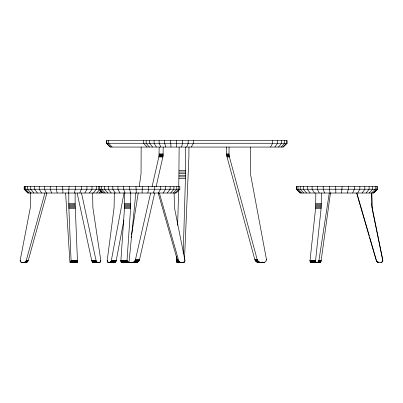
<?xml version="1.0" encoding="UTF-8"?>
<svg xmlns="http://www.w3.org/2000/svg" width="403" height="403" viewBox="0 0 403 403"><rect width="100%" height="100%" fill="white"/><g stroke="black" fill="none" stroke-linecap="round" stroke-linejoin="round"><path stroke-width="0.6" d="M24.336 186.518L24.336 189.229L28.109 193.022M25.515 186.518L25.515 189.229L29.177 193.022M30.633 193.022L30.321 207.676L20.18 260.363L20.523 261.804L21.797 262.439M114.306 193.022L114.089 207.676L107.183 260.665M121.484 262.439L121.031 261.804L120.91 260.363L124.507 207.676L124.618 193.022M127.605 262.439L127.152 261.804L127.031 260.363L130.627 207.676L130.738 193.022M310.945 262.439L310.239 261.804L310.048 260.363L315.66 207.676L315.836 193.022M310.033 260.665L315.559 260.665L321.186 207.676L321.362 193.022M178.771 186.599L179.134 147.06M183.204 253.563L185.486 176.867L185.566 147.06M184.282 261.628L184 262.408L176.922 262.398L176.695 256.066M152.032 186.866L158.963 156.359L159.18 147.06M156.077 186.866L163.008 156.359L163.225 147.06M177.612 225.403L178.675 189.732M184.498 259.512L188.896 156.948L188.962 147.06M99.526 262.439L100.518 261.804L100.785 260.363L92.886 207.676L92.64 193.022M176.328 147.06L176.544 140.561M226.637 147.06L226.652 154.535L227.04 156.948L254.792 259.512L255.784 261.285L257.457 262.308L264.383 262.398L265.889 261.446L266.408 259.194L250.716 175.26L250.444 147.06M183.259 262.439L184.579 261.804L184.932 260.363L174.449 207.676L174.121 193.022M380.916 262.439L382.457 261.804L382.815 260.363L372.171 207.676L371.838 193.022M142.068 193.022L142.35 186.518M70.721 262.439L71.084 260.973L77.441 260.973L77.079 262.439M135.811 193.022L129.177 260.565C129.509 261.189 127.958 263.083 128.769 262.101M68.676 193.022L69.079 186.518M341.613 193.022L342.092 186.518M329.276 193.022L318.924 260.565C319.317 261.497 316.889 263.099 318.279 262.101L320.581 262.101C319.357 263.104 321.544 261.411 321.156 260.565L330.445 193.022M131.166 237.458L131.363 236.218M131.559 234.974L138.254 192.75M139.242 186.539L141.05 173.643L141.151 147.06M100.74 261.27L100.785 260.363M123.892 220.038L116.099 261.179L115.485 262.101L110.528 262.101L109.697 262.439L110.709 261.92L111.314 260.565L124.013 193.022M154.687 192.972L139.534 259.512C139.02 263.008 135.055 262.484 132.436 262.439L134.345 261.628L135.489 259.512L150.641 192.972M147.78 193.022L148.652 189.229L148.652 186.518M181.597 147.06L182.488 143.267L182.488 140.561M184.871 261.27L184.942 260.973M74.359 193.022L75.346 189.229L75.346 186.518M46.924 193.022L28.225 260.565L27.066 262.101L23.853 262.439L25.339 261.92L26.23 260.565L44.929 193.022M347.275 193.022L348.333 189.229L348.333 186.518M153.286 193.022L154.727 189.229L154.727 186.518M186.639 147.06L188.176 143.267L188.176 140.561M79.804 193.022L81.351 189.229L81.351 186.518M352.685 193.022L354.297 189.229L354.297 186.518M177.642 262.308L177.718 262.141M381.424 262.413L382.83 260.973M158.45 193.022L160.419 189.229L160.419 186.518M84.877 193.022L86.947 189.229L86.947 186.518M357.703 193.022L359.839 189.229L359.839 186.518M191.289 147.06L193.425 143.267L193.425 140.561M270.494 147.06L272.63 143.267L272.63 140.561M163.139 193.022L165.593 189.229L165.593 186.518M89.456 193.022L92 189.229L92 186.518M362.216 193.022L364.816 189.229L364.816 186.518M122.547 262.247L122.215 262.439L128.663 262.247M274.886 147.06L277.586 143.267L277.586 140.561M167.245 193.022L170.121 189.229L170.121 186.518M93.425 193.022L96.377 189.229L96.377 186.518M366.105 193.022L369.103 189.229L369.103 186.518M278.483 147.06L281.647 143.267L281.647 140.561M170.66 193.022L173.889 189.229L173.889 186.518M96.69 193.022L99.571 189.702M369.279 193.022L372.604 189.229L372.604 186.518M173.31 193.022L176.806 189.229L176.806 186.518M281.153 147.06L284.664 143.267L284.664 140.561M99.168 193.022L101.138 190.916M175.119 193.022L178.801 189.229L178.801 186.518M100.8 193.022L101.621 192.181M282.8 147.06L286.523 143.267L286.523 140.561M373.183 193.022L376.911 189.229L376.911 186.518M374.382 192.181L377.309 189.229M101.541 193.022L27.943 193.022L24.155 189.229L24.155 186.518L179.849 186.518L179.849 189.229L176.046 193.022L102.584 193.022L98.8 189.229L98.8 186.518M287.148 143.267L283.354 147.06L110.226 147.06L106.437 143.267L106.437 140.561L287.148 140.561L287.148 143.267L106.437 143.267M377.611 189.229L373.818 193.022L300.164 193.022L296.376 189.229L296.376 186.518L377.611 186.518L377.611 189.229L296.376 189.229M312.597 262.247L312.078 262.439L320.44 262.247M115.293 262.247L110.331 262.247M261.557 262.439L262.832 262.066M26.779 262.247L27.066 262.101L25.847 262.439L26.779 262.247L24.785 262.247M184 262.408L176.857 262.272M136.889 262.408L137.292 262.308L129.796 262.439L128.416 261.789M95.163 262.439L100.176 262.202M182.101 262.439L184.121 262.202M159.18 153.926L163.225 153.926M226.637 153.926L229.025 153.926L229.423 156.948L257.174 259.512L258.535 261.628L260.806 262.439L257.457 262.308L258.419 262.439L257.935 262.408M159.165 154.535L163.21 154.535M226.652 154.535L229.04 154.535M159.125 155.15L163.17 155.15M226.703 155.15L229.085 155.15M159.059 155.754L163.104 155.754M226.783 155.754L229.166 155.754M158.963 156.359L163.008 156.359M226.894 156.359L229.282 156.359M158.842 156.948L162.888 156.948M227.04 156.948L229.423 156.948M179.134 170.398L185.566 170.398M179.128 172.021L185.561 172.021M179.113 173.643L185.546 173.643M179.088 175.26L185.521 175.26M179.058 176.867L185.486 176.867M179.013 178.469L185.445 178.469M24.155 189.229L179.849 189.229M68.772 203.535L75.129 203.535L77.441 260.665L71.084 260.665L68.842 207.676L68.772 193.022M124.618 203.535L130.738 203.535M315.836 203.535L321.362 203.535M375.228 186.518L375.228 189.229L371.662 193.022L371.838 203.535M68.777 204.573L75.134 204.573M124.613 204.573L130.733 204.573M315.826 204.573L321.352 204.573M371.637 203.535L371.858 204.573M68.792 205.611L75.144 205.611M124.592 205.611L130.713 205.611M315.791 205.611L321.317 205.611M371.657 204.573L371.924 205.611M68.812 206.643L75.17 206.643M124.557 206.643L130.678 206.643M315.735 206.643L321.262 206.643M371.717 205.611L372.024 206.643M68.842 207.676L75.2 207.676M124.507 207.676L130.627 207.676M315.66 207.676L321.186 207.676M371.823 206.643L372.171 207.676M68.883 208.699L75.24 208.699M124.446 208.699L130.567 208.699M315.564 208.699L321.09 208.699M371.964 207.676L372.357 208.699M177.773 259.194L176.605 259.194L176.6 260.147L177.768 260.147M135.489 259.512L139.534 259.512M254.792 259.512L257.174 259.512M176.595 259.668L177.763 259.668M135.353 260.006L139.398 260.006M254.958 260.006L257.341 260.006M135.161 260.469L139.206 260.469M255.18 260.469L257.562 260.469M26.23 260.565L28.225 260.565M91.713 260.565L96.075 260.565L96.765 261.92L97.924 262.439L96.977 262.101L92.614 262.101L91.798 260.882L77.139 193.022M111.314 260.565L116.276 260.565M176.615 260.615L178.68 260.565L179.602 261.92L181.133 262.439L176.791 262.066M318.294 260.565L321.156 260.565M376.261 260.565L376.921 261.451L376.261 260.565L356.625 193.022M120.9 260.665L127.021 260.665M382.85 260.665L372.15 208.699M26.119 260.882L28.114 260.882M91.798 260.882L96.156 260.882M111.238 260.882L116.2 260.882M158.188 193.022L177.522 260.565L177.632 260.882L178.791 260.882M318.813 260.882L321.105 260.882M134.929 260.897L138.975 260.897M255.457 260.897L257.839 260.897M120.905 260.973L127.026 260.973M176.645 261.048L177.814 261.048M310.043 260.973L315.569 260.973L315.876 262.026L316.471 262.439M25.973 261.179L27.968 261.179M91.909 261.179L96.272 261.179M111.137 261.179L116.099 261.179M177.632 260.882L177.783 261.179L178.942 261.179M318.738 261.179L321.03 261.179M134.657 261.285L138.703 261.285M255.784 261.285L258.167 261.285M25.792 261.451L27.787 261.451M92.05 261.451L96.413 261.451M111.016 261.451L115.978 261.451M176.685 261.446L179.128 261.451M318.078 261.451L320.939 261.451M71.039 261.552L77.396 261.552M120.976 261.552L127.096 261.552M310.144 261.552L315.675 261.552M134.345 261.628L138.39 261.628M256.152 261.628L258.535 261.628M25.58 261.703L27.575 261.703M92.216 261.703L96.579 261.703M110.87 261.703L115.832 261.703M177.783 261.179L178.191 261.703L179.35 261.703M317.972 261.703L320.833 261.703M71.004 261.804L77.361 261.804M121.031 261.804L127.152 261.804M176.736 261.789L179.073 261.789M310.239 261.804L315.766 261.804M25.339 261.92L27.333 261.92M92.408 261.92L96.765 261.92M110.709 261.92L115.666 261.92M134.003 261.915L138.048 261.915M178.191 261.703L179.602 261.92M256.56 261.915L258.943 261.915M318.42 261.92L320.712 261.92M377.198 261.92L378.961 262.439L377.48 262.101L376.719 261.451M70.958 262.026L77.316 262.026M121.107 262.026L127.227 262.026M310.35 262.026L315.876 262.026M133.635 262.141L137.68 262.141M256.998 262.141L259.381 262.141M20.966 262.202L23.797 262.439M70.908 262.202L77.265 262.202M107.198 260.973L107.737 262.202L113.263 262.439M121.187 262.202L127.308 262.202M310.481 262.202L318.959 262.439M65.618 193.022L69.84 261.451L70.062 262.247L76.625 262.439L76.419 262.247M92.836 262.247L93.567 262.439L92.614 262.101L97.199 262.247M129.061 262.272L133.841 262.439M262.429 262.272L264.816 262.272M381.117 262.439L377.48 262.101L377.984 262.247M21.228 262.333L23.223 262.333M24.482 262.353L26.477 262.353M70.062 262.247L77.205 262.333M93.073 262.353L99.969 262.333M107.737 262.202L115.087 262.353M121.283 262.333L128.557 262.353M129.423 262.398L133.469 262.398M176.922 262.398L183.849 262.333M262 262.398L264.383 262.398M310.627 262.333L320.289 262.353M377.777 262.247L378.301 262.353M21.51 262.413L26.165 262.418M70.132 262.353L77.144 262.413M93.315 262.418L99.753 262.413M107.913 262.333L114.875 262.418M121.384 262.413L128.446 262.418M310.784 262.413L320.133 262.418M378.095 262.353L378.629 262.418M378.422 262.418L378.76 262.439M313.227 262.439L312.814 262.202M178.715 262.101L179.975 262.439L178.438 261.92M70.198 262.418L70.001 262.101M183.425 262.439L183.224 262.066M132.768 262.066L133.106 262.272M377.148 261.703L377.399 261.92M300.437 193.022L296.679 189.229L296.679 186.518M110.538 147.06L106.795 143.267L106.795 140.561M103.465 193.022L99.773 189.229L99.773 186.518M301.61 193.022L297.968 189.229L297.968 186.518M147.08 147.06L143.533 143.267L143.533 140.561M112.094 147.06L108.548 143.267L108.548 140.561M105.228 193.022L101.717 189.229L101.717 186.518M31.117 193.022L27.656 189.229L27.656 186.518M303.655 193.022L300.225 189.229L300.225 186.518M149.407 147.06L146.158 143.267L146.158 140.561M107.833 193.022L104.589 189.229L104.589 186.518M33.887 193.022L30.709 189.229L30.709 186.518M306.522 193.022L303.383 189.229L303.383 186.518M111.213 193.022L108.316 189.229L108.316 186.518M152.556 147.06L149.715 143.267L149.715 140.561M37.414 193.022L34.603 189.229L34.603 186.518M310.139 193.022L307.373 189.229L307.373 186.518M115.283 193.022L112.81 189.229L112.81 186.518M41.62 193.022L39.237 189.229L39.237 186.518M156.429 147.06L154.082 143.267L154.082 140.561M314.416 193.022L312.088 189.229L312.088 186.518M119.948 193.022L117.953 189.229L117.953 186.518M46.39 193.022L44.501 189.229L44.501 186.518M319.247 193.022L317.418 189.229L317.418 186.518M160.893 147.06L159.12 143.267L159.12 140.561M125.086 193.022L123.625 189.229L123.625 186.518M51.614 193.022L50.264 189.229L50.264 186.518M324.516 193.022L323.231 189.229L323.231 186.518M165.804 147.06L164.666 143.267L164.666 140.561M357.003 193.626L369.279 235.841M369.627 237.045L376.467 260.565M159.346 193.022L178.68 260.565M130.582 193.022L129.68 189.229L129.68 186.518M81.502 193.022L96.075 260.565M57.161 193.022L56.38 189.229L56.38 186.518M330.092 193.022L329.382 189.229L329.382 186.518M171.008 147.06L170.54 140.561M184.932 260.363L184.962 260.665M136.285 193.022L135.972 186.518M20.18 260.363L20.241 261.27M62.893 193.022L62.707 186.518M107.203 260.363L107.243 261.27M335.84 193.022L335.719 186.518M266.408 259.194L266.433 260.147M229.025 147.06L229.025 153.926M75.129 193.022L75.129 203.535M71.079 260.363L71.069 261.27L77.421 261.27L77.436 260.363L71.079 260.363M382.613 260.363L382.754 261.27L382.613 260.363M314.854 262.101L314.249 262.439L314.854 262.101M127.031 260.363L120.91 260.363L120.93 261.27L127.051 261.27L127.031 260.363M315.574 260.363L310.048 260.363L310.078 261.27L315.604 261.27L315.574 260.363"/></g></svg>
